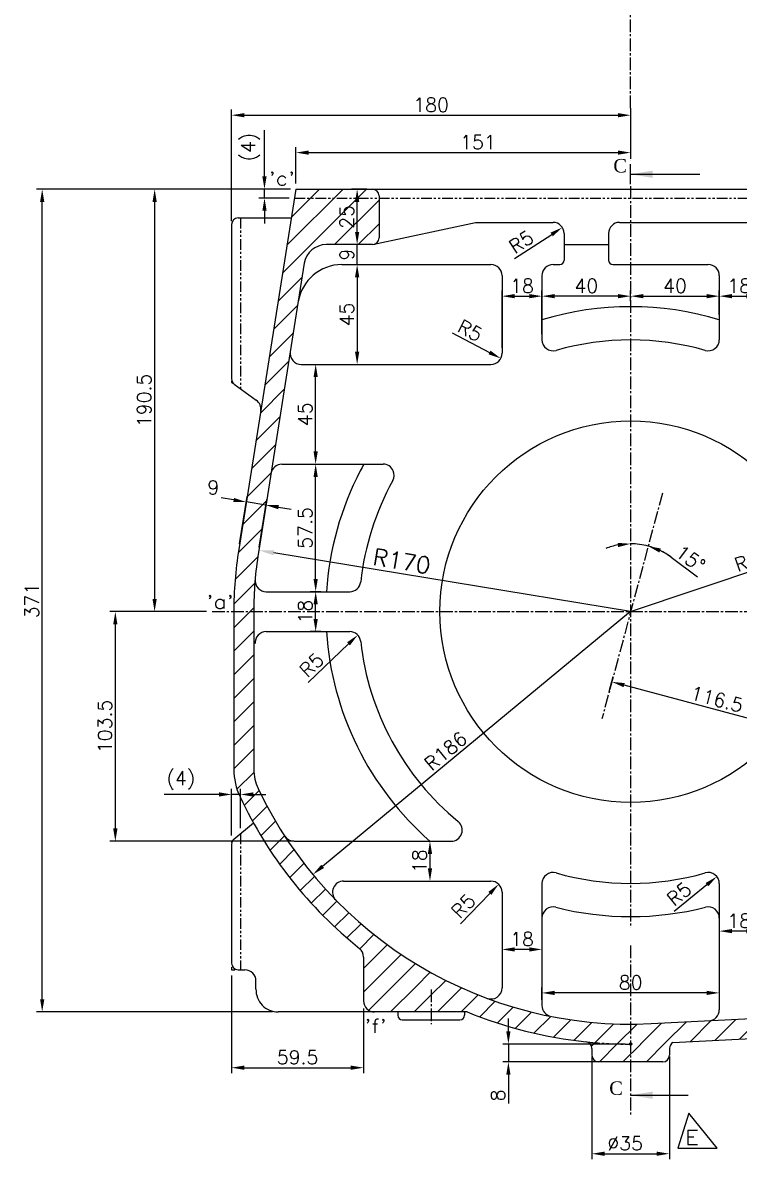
# Model space of a CAD drawing. Header units: millimetres. Extents: x -3508 to 12243, y -3609 to 4092.
# Drawn here: x 7034 to 7358, y -344 to 169 of the extents above; entities that cross this region are included whole.
import ezdxf

# ---------------------------------------------------------------- set-up
doc = ezdxf.new("R2010")
doc.units = ezdxf.units.MM
doc.header["$LTSCALE"] = 0.3
doc.header["$PDSIZE"] = -50
doc.linetypes.add('CENTER2', pattern=[28.575, 19.05, -3.175, 3.175, -3.175])
doc.linetypes.add('PHANTOM2', pattern=[31.75, 15.875, -3.175, 3.175, -3.175, 3.175, -3.175])
doc.layers.add('AM_5', color=3, linetype='Continuous', lineweight=25)
doc.layers.add('AM_8', color=1, linetype='Continuous', lineweight=25)
doc.layers.add('center', color=1, linetype='CENTER2')
doc.layers.add('CHAIN ...', color=8, linetype='PHANTOM2')
doc.styles.add('ROMANTIC', font='romantic.ttf')
doc.styles.add('rs', font='romans.shx')
doc.styles.get("Standard").update_dxf_attribs({"font": 'romans.shx', "width": 1.2})
doc.dimstyles.new('ISO-25', dxfattribs={"dimscale": 2.5, "dimtxt": 2.5, "dimasz": 2.5, "dimexe": 0.7, "dimexo": 0.625, "dimtad": 1, "dimdec": 3, "dimlfac": -1, "dimzin": 9, "dimdsep": 46, "dimtxsty": 'Standard', "dimcen": 2.5, "dimclrd": 1, "dimclre": 1, "dimclrt": 7, "dimazin": 0, "dimtfac": 0.65, "dimtdec": 3, "dimtmove": 0, "dimatfit": 3, "dimfxl": 0, "dimtolj": 1, "dimarcsym": 0})
doc.dimstyles.new('sarab', dxfattribs={"dimscale": 3, "dimtxt": 2.5, "dimasz": 2.3, "dimexe": 1, "dimexo": 1, "dimtad": 1, "dimdec": 3, "dimdsep": 46, "dimtxsty": 'rs', "dimcen": 0, "dimclrd": 1, "dimclre": 1, "dimclrt": 7, "dimadec": 3, "dimazin": 2, "dimtfac": 1, "dimtdec": 3, "dimtmove": 0, "dimatfit": 3, "dimfxl": 0, "dimarcsym": 0})
doc.dimstyles.new('sarab$0', dxfattribs={"dimscale": 3, "dimtxt": 2.5, "dimasz": 2.3, "dimexe": 1, "dimexo": 1, "dimtad": 1, "dimdec": 3, "dimdsep": 46, "dimtxsty": 'rs', "dimcen": 0, "dimclrd": 1, "dimclre": 1, "dimclrt": 7, "dimadec": 3, "dimazin": 2, "dimtfac": 1, "dimtdec": 3, "dimtmove": 0, "dimatfit": 3, "dimfxl": 0, "dimarcsym": 0})
doc.dimstyles.new('sarab$4', dxfattribs={"dimscale": 3, "dimtxt": 2.5, "dimasz": 2.3, "dimexe": 1, "dimexo": 1, "dimtad": 1, "dimdec": 3, "dimdsep": 46, "dimtxsty": 'rs', "dimcen": 0, "dimclrd": 1, "dimclre": 1, "dimclrt": 7, "dimadec": 3, "dimazin": 2, "dimtfac": 1, "dimtdec": 3, "dimtmove": 0, "dimatfit": 2, "dimfxl": 0, "dimarcsym": 0})

# ---------------------------------------------------------------- blocks, each defined once
blk = doc.blocks.new('*D1')
at = {"color": 1, "lineweight": -2, "transparency": 16777216}
for p, q in [((7128.61, -260.82), (7128.61, -304.95)), ((7188.11, -275.82), (7188.11, -304.95)), ((7134.36, -302.45), (7182.36, -302.45))]:
    blk.add_line(p, q, dxfattribs=at)
at = {"color": 1, "transparency": 16777216}
for points in [[(7134.36, -301.49), (7134.36, -303.41), (7128.61, -302.45)], [(7182.36, -301.49), (7182.36, -303.41), (7188.11, -302.45)]]:
    blk.add_solid(points, dxfattribs=at)
at = {"layer": 'Defpoints', "color": 0, "transparency": 16777216}
for p in [(7128.61, -258.32), (7188.11, -273.32), (7188.11, -302.45)]:
    blk.add_point(p, dxfattribs=at)
at = {"color": 7, "transparency": 16777216, "insert": (7158.36, -297.76), "char_height": 6.25, "attachment_point": 5, "style": 'rs'}
blk.add_mtext('59.5', dxfattribs=at)
blk = doc.blocks.new('*D10')
at = {"color": 1, "lineweight": -2, "transparency": 16777216}
blk.add_line((7360.86, -240.87), (7354.36, -240.87), dxfattribs=at)
at = {"color": 1, "transparency": 16777216}
for points in [[(7354.36, -239.91), (7354.36, -241.83), (7348.61, -240.87)], [(7360.86, -239.91), (7360.86, -241.83), (7366.61, -240.87)]]:
    blk.add_solid(points, dxfattribs=at)
at = {"layer": 'Defpoints', "color": 0, "transparency": 16777216}
for p in [(7348.61, -240.87), (7348.61, -240.87), (7366.61, -240.87)]:
    blk.add_point(p, dxfattribs=at)
at = {"color": 7, "transparency": 16777216, "insert": (7357.61, -236.19), "char_height": 6.25, "attachment_point": 5, "style": 'rs'}
blk.add_mtext('18', dxfattribs=at)
blk = doc.blocks.new('*D11')
at = {"color": 1, "lineweight": -2, "transparency": 16777216}
for p, q in [((7268.61, -271.91), (7268.61, -266.23)), ((7342.86, -268.73), (7274.36, -268.73))]:
    blk.add_line(p, q, dxfattribs=at)
at = {"color": 1, "transparency": 16777216}
for points in [[(7274.36, -267.77), (7274.36, -269.69), (7268.61, -268.73)], [(7342.86, -267.77), (7342.86, -269.69), (7348.61, -268.73)]]:
    blk.add_solid(points, dxfattribs=at)
at = {"layer": 'Defpoints', "color": 0, "transparency": 16777216}
for p in [(7268.61, -268.73), (7348.61, -268.73), (7268.61, -274.41)]:
    blk.add_point(p, dxfattribs=at)
at = {"color": 7, "transparency": 16777216, "insert": (7308.61, -264.04), "char_height": 6.25, "attachment_point": 5, "style": 'rs'}
blk.add_mtext('80', dxfattribs=at)
blk = doc.blocks.new('*D12')
at = {"color": 1, "lineweight": -2, "transparency": 16777216}
for p, q in [((7250.61, -246.4), (7250.61, -251.63)), ((7262.86, -249.13), (7256.36, -249.13))]:
    blk.add_line(p, q, dxfattribs=at)
at = {"color": 1, "transparency": 16777216}
for points in [[(7256.36, -248.17), (7256.36, -250.09), (7250.61, -249.13)], [(7262.86, -248.17), (7262.86, -250.09), (7268.61, -249.13)]]:
    blk.add_solid(points, dxfattribs=at)
at = {"layer": 'Defpoints', "color": 0, "transparency": 16777216}
for p in [(7250.61, -243.9), (7250.61, -249.13), (7268.61, -249.13)]:
    blk.add_point(p, dxfattribs=at)
at = {"color": 7, "transparency": 16777216, "insert": (7259.61, -244.44), "char_height": 6.25, "attachment_point": 5, "style": 'rs'}
blk.add_mtext('18', dxfattribs=at)
blk = doc.blocks.new('*D13')
at = {"color": 1, "lineweight": -2, "transparency": 16777216}
blk.add_line((7218.09, -206.07), (7218.09, -212.57), dxfattribs=at)
at = {"color": 1, "transparency": 16777216}
for points in [[(7217.13, -206.07), (7219.05, -206.07), (7218.09, -200.32)], [(7217.13, -212.57), (7219.05, -212.57), (7218.09, -218.32)]]:
    blk.add_solid(points, dxfattribs=at)
at = {"layer": 'Defpoints', "color": 0, "transparency": 16777216}
for p in [(7218.09, -200.32), (7218.09, -218.32), (7218.09, -218.32)]:
    blk.add_point(p, dxfattribs=at)
at = {"color": 7, "transparency": 16777216, "insert": (7213.41, -209.32), "char_height": 6.25, "attachment_point": 5, "rotation": 90, "style": 'rs'}
blk.add_mtext('18', dxfattribs=at)
blk = doc.blocks.new('*D14')
at = {"color": 1, "lineweight": -2, "transparency": 16777216}
for p, q in [((7091.39, -96.82), (7073.67, -96.82)), ((7076.17, -194.57), (7076.17, -102.57)), ((7156.65, -200.32), (7073.67, -200.32))]:
    blk.add_line(p, q, dxfattribs=at)
at = {"color": 1, "transparency": 16777216}
for points in [[(7075.21, -102.57), (7077.13, -102.57), (7076.17, -96.82)], [(7075.21, -194.57), (7077.13, -194.57), (7076.17, -200.32)]]:
    blk.add_solid(points, dxfattribs=at)
at = {"layer": 'Defpoints', "color": 0, "transparency": 16777216}
for p in [(7076.17, -96.82), (7093.89, -96.82), (7159.15, -200.32)]:
    blk.add_point(p, dxfattribs=at)
at = {"color": 7, "transparency": 16777216, "insert": (7071.48, -148.57), "char_height": 6.25, "attachment_point": 5, "rotation": 90, "style": 'rs'}
blk.add_mtext('103.5', dxfattribs=at)
blk = doc.blocks.new('*D15')
at = {"color": 1, "lineweight": -2, "transparency": 16777216}
for p, q in [((7168.91, -87.82), (7164.03, -87.82)), ((7166.53, -100.07), (7166.53, -93.57)), ((7168.91, -105.82), (7164.03, -105.82))]:
    blk.add_line(p, q, dxfattribs=at)
at = {"color": 1, "transparency": 16777216}
for points in [[(7165.57, -93.57), (7167.49, -93.57), (7166.53, -87.82)], [(7165.57, -100.07), (7167.49, -100.07), (7166.53, -105.82)]]:
    blk.add_solid(points, dxfattribs=at)
at = {"layer": 'Defpoints', "color": 0, "transparency": 16777216}
for p in [(7166.53, -87.82), (7171.41, -87.82), (7171.41, -105.82)]:
    blk.add_point(p, dxfattribs=at)
at = {"color": 7, "transparency": 16777216, "insert": (7161.84, -96.82), "char_height": 6.25, "attachment_point": 5, "rotation": 90, "style": 'rs'}
blk.add_mtext('18', dxfattribs=at)
blk = doc.blocks.new('*D16')
at = {"color": 1, "lineweight": -2, "transparency": 16777216}
blk.add_line((7166.53, -82.07), (7166.53, -36.07), dxfattribs=at)
at = {"color": 1, "transparency": 16777216}
for points in [[(7165.57, -36.07), (7167.49, -36.07), (7166.53, -30.32)], [(7165.57, -82.07), (7167.49, -82.07), (7166.53, -87.82)]]:
    blk.add_solid(points, dxfattribs=at)
at = {"layer": 'Defpoints', "color": 0, "transparency": 16777216}
for p in [(7166.53, -30.32), (7166.53, -30.32), (7166.53, -87.82)]:
    blk.add_point(p, dxfattribs=at)
at = {"color": 7, "transparency": 16777216, "insert": (7161.84, -59.07), "char_height": 6.25, "attachment_point": 5, "rotation": 90, "style": 'rs'}
blk.add_mtext('57.5', dxfattribs=at)
blk = doc.blocks.new('*D17')
at = {"color": 1, "lineweight": -2, "transparency": 16777216}
blk.add_line((7166.53, -24.57), (7166.53, 8.93), dxfattribs=at)
at = {"color": 1, "transparency": 16777216}
for points in [[(7165.57, 8.93), (7167.49, 8.93), (7166.53, 14.68)], [(7165.57, -24.57), (7167.49, -24.57), (7166.53, -30.32)]]:
    blk.add_solid(points, dxfattribs=at)
at = {"layer": 'Defpoints', "color": 0, "transparency": 16777216}
for p in [(7166.53, 14.68), (7166.53, 14.68), (7166.53, -30.32)]:
    blk.add_point(p, dxfattribs=at)
at = {"color": 7, "transparency": 16777216, "insert": (7161.84, -7.82), "char_height": 6.25, "attachment_point": 5, "rotation": 90, "style": 'rs'}
blk.add_mtext('45', dxfattribs=at)
blk = doc.blocks.new('*D18')
at = {"color": 1, "lineweight": -2, "transparency": 16777216}
for p, q in [((7182.8, 59.68), (7187.74, 59.68)), ((7185.24, 53.93), (7185.24, 20.43))]:
    blk.add_line(p, q, dxfattribs=at)
at = {"color": 1, "transparency": 16777216}
for points in [[(7184.28, 53.93), (7186.2, 53.93), (7185.24, 59.68)], [(7184.28, 20.43), (7186.2, 20.43), (7185.24, 14.68)]]:
    blk.add_solid(points, dxfattribs=at)
at = {"layer": 'Defpoints', "color": 0, "transparency": 16777216}
for p in [(7180.3, 59.68), (7185.24, 14.68), (7185.24, 14.68)]:
    blk.add_point(p, dxfattribs=at)
at = {"color": 7, "transparency": 16777216, "insert": (7180.55, 37.18), "char_height": 6.25, "attachment_point": 5, "rotation": 90, "style": 'rs'}
blk.add_mtext('45', dxfattribs=at)
blk = doc.blocks.new('*D19')
at = {"color": 1, "lineweight": -2, "transparency": 16777216}
for p, q in [((7185.24, 74.43), (7185.24, 80.18)), ((7189.61, 68.68), (7182.74, 68.68)), ((7185.24, 59.68), (7185.24, 68.68)), ((7185.24, 53.93), (7185.24, 48.18))]:
    blk.add_line(p, q, dxfattribs=at)
at = {"color": 1, "transparency": 16777216}
for points in [[(7184.28, 74.43), (7186.2, 74.43), (7185.24, 68.68)], [(7184.28, 53.93), (7186.2, 53.93), (7185.24, 59.68)]]:
    blk.add_solid(points, dxfattribs=at)
at = {"layer": 'Defpoints', "color": 0, "transparency": 16777216}
for p in [(7185.24, 68.68), (7192.11, 68.68), (7185.24, 59.68)]:
    blk.add_point(p, dxfattribs=at)
at = {"color": 7, "transparency": 16777216, "insert": (7180.55, 64.18), "char_height": 6.25, "attachment_point": 5, "rotation": 90, "style": 'rs'}
blk.add_mtext('9', dxfattribs=at)
blk = doc.blocks.new('*D20')
at = {"color": 1, "lineweight": -2, "transparency": 16777216}
for p, q in [((7189.61, 93.68), (7182.74, 93.68)), ((7185.24, 74.43), (7185.24, 87.93)), ((7188.05, 68.68), (7182.74, 68.68))]:
    blk.add_line(p, q, dxfattribs=at)
at = {"color": 1, "transparency": 16777216}
for points in [[(7184.28, 87.93), (7186.2, 87.93), (7185.24, 93.68)], [(7184.28, 74.43), (7186.2, 74.43), (7185.24, 68.68)]]:
    blk.add_solid(points, dxfattribs=at)
at = {"layer": 'Defpoints', "color": 0, "transparency": 16777216}
for p in [(7185.24, 93.68), (7192.11, 93.68), (7190.55, 68.68)]:
    blk.add_point(p, dxfattribs=at)
at = {"color": 7, "transparency": 16777216, "insert": (7180.55, 81.18), "char_height": 6.25, "attachment_point": 5, "rotation": 90, "style": 'rs'}
blk.add_mtext('25', dxfattribs=at)
blk = doc.blocks.new('*D21')
at = {"color": 1, "lineweight": -2, "transparency": 16777216}
for p, q in [((7143.45, 99.43), (7143.45, 120.21)), ((7155.11, 93.68), (7140.95, 93.68)), ((7143.45, 89.68), (7143.45, 93.68)), ((7154.6, 89.68), (7140.95, 89.68)), ((7143.45, 83.93), (7143.45, 78.18))]:
    blk.add_line(p, q, dxfattribs=at)
at = {"color": 1, "transparency": 16777216}
for points in [[(7142.49, 99.43), (7144.41, 99.43), (7143.45, 93.68)], [(7142.49, 83.93), (7144.41, 83.93), (7143.45, 89.68)]]:
    blk.add_solid(points, dxfattribs=at)
at = {"layer": 'Defpoints', "color": 0, "transparency": 16777216}
for p in [(7157.61, 93.68), (7143.45, 89.68), (7157.1, 89.68)]:
    blk.add_point(p, dxfattribs=at)
at = {"color": 7, "transparency": 16777216, "insert": (7137.13, 112.69), "char_height": 6.25, "attachment_point": 5, "rotation": 90, "style": 'rs'}
blk.add_mtext('(4)', dxfattribs=at)
blk = doc.blocks.new('*D22')
at = {"color": 1, "lineweight": -2, "transparency": 16777216}
for p, q in [((7250.61, 22.18), (7250.61, 47.92)), ((7268.61, 28.28), (7268.61, 47.92)), ((7256.36, 45.42), (7262.86, 45.42))]:
    blk.add_line(p, q, dxfattribs=at)
at = {"color": 1, "transparency": 16777216}
for points in [[(7256.36, 46.38), (7256.36, 44.46), (7250.61, 45.42)], [(7262.86, 46.38), (7262.86, 44.46), (7268.61, 45.42)]]:
    blk.add_solid(points, dxfattribs=at)
at = {"layer": 'Defpoints', "color": 0, "transparency": 16777216}
for p in [(7268.61, 45.42), (7268.61, 25.78), (7250.61, 19.68)]:
    blk.add_point(p, dxfattribs=at)
at = {"color": 7, "transparency": 16777216, "insert": (7259.61, 50.11), "char_height": 6.25, "attachment_point": 5, "style": 'rs'}
blk.add_mtext('18', dxfattribs=at)
blk = doc.blocks.new('*D23')
at = {"color": 1, "lineweight": -2, "transparency": 16777216}
for p, q in [((7348.61, 38.79), (7348.61, 47.92)), ((7366.61, 37.18), (7366.61, 47.92)), ((7354.36, 45.42), (7360.86, 45.42))]:
    blk.add_line(p, q, dxfattribs=at)
at = {"color": 1, "transparency": 16777216}
for points in [[(7354.36, 46.38), (7354.36, 44.46), (7348.61, 45.42)], [(7360.86, 46.38), (7360.86, 44.46), (7366.61, 45.42)]]:
    blk.add_solid(points, dxfattribs=at)
at = {"layer": 'Defpoints', "color": 0, "transparency": 16777216}
for p in [(7366.61, 45.42), (7348.61, 36.29), (7366.61, 34.68)]:
    blk.add_point(p, dxfattribs=at)
at = {"color": 7, "transparency": 16777216, "insert": (7357.61, 50.11), "char_height": 6.25, "attachment_point": 5, "style": 'rs'}
blk.add_mtext('18', dxfattribs=at)
blk = doc.blocks.new('*D24')
at = {"color": 1, "lineweight": -2, "transparency": 16777216}
for p, q in [((7268.61, 37.23), (7268.61, 47.92)), ((7308.61, 43.18), (7308.61, 47.92)), ((7302.86, 45.42), (7274.36, 45.42))]:
    blk.add_line(p, q, dxfattribs=at)
at = {"color": 1, "transparency": 16777216}
for points in [[(7274.36, 46.38), (7274.36, 44.46), (7268.61, 45.42)], [(7302.86, 46.38), (7302.86, 44.46), (7308.61, 45.42)]]:
    blk.add_solid(points, dxfattribs=at)
at = {"layer": 'Defpoints', "color": 0, "transparency": 16777216}
for p in [(7268.61, 45.42), (7308.61, 40.68), (7268.61, 34.73)]:
    blk.add_point(p, dxfattribs=at)
at = {"color": 7, "transparency": 16777216, "insert": (7288.61, 50.11), "char_height": 6.25, "attachment_point": 5, "style": 'rs'}
blk.add_mtext('40', dxfattribs=at)
blk = doc.blocks.new('*D25')
at = {"color": 1, "lineweight": -2, "transparency": 16777216}
for p, q in [((7308.61, 43.18), (7308.61, 47.92)), ((7348.61, 37.23), (7348.61, 47.92)), ((7314.36, 45.42), (7342.86, 45.42))]:
    blk.add_line(p, q, dxfattribs=at)
at = {"color": 1, "transparency": 16777216}
for points in [[(7314.36, 46.38), (7314.36, 44.46), (7308.61, 45.42)], [(7342.86, 46.38), (7342.86, 44.46), (7348.61, 45.42)]]:
    blk.add_solid(points, dxfattribs=at)
at = {"layer": 'Defpoints', "color": 0, "transparency": 16777216}
for p in [(7348.61, 45.42), (7308.61, 40.68), (7348.61, 34.73)]:
    blk.add_point(p, dxfattribs=at)
at = {"color": 7, "transparency": 16777216, "insert": (7328.61, 50.11), "char_height": 6.25, "attachment_point": 5, "style": 'rs'}
blk.add_mtext('40', dxfattribs=at)
blk = doc.blocks.new('*D32')
at = {"color": 1, "lineweight": -2, "transparency": 16777216}
for p, q in [((7308.61, 125.13), (7308.61, 107.65)), ((7157.61, 96.18), (7157.61, 112.65)), ((7163.36, 110.15), (7302.86, 110.15))]:
    blk.add_line(p, q, dxfattribs=at)
at = {"color": 1, "transparency": 16777216}
for points in [[(7163.36, 111.11), (7163.36, 109.19), (7157.61, 110.15)], [(7302.86, 111.11), (7302.86, 109.19), (7308.61, 110.15)]]:
    blk.add_solid(points, dxfattribs=at)
at = {"layer": 'Defpoints', "color": 0, "transparency": 16777216}
for p in [(7308.61, 127.63), (7308.61, 110.15), (7157.61, 93.68)]:
    blk.add_point(p, dxfattribs=at)
at = {"color": 7, "transparency": 16777216, "insert": (7239.73, 114.84), "char_height": 6.25, "attachment_point": 5, "style": 'rs'}
blk.add_mtext('151', dxfattribs=at)
blk = doc.blocks.new('*D33')
at = {"color": 1, "lineweight": -2, "transparency": 16777216}
for p, q in [((7128.61, 79.18), (7128.61, 129.52)), ((7134.36, 127.02), (7302.86, 127.02)), ((7308.61, 125.13), (7308.61, 124.52))]:
    blk.add_line(p, q, dxfattribs=at)
at = {"color": 1, "transparency": 16777216}
for points in [[(7134.36, 127.97), (7134.36, 126.06), (7128.61, 127.02)], [(7302.86, 127.97), (7302.86, 126.06), (7308.61, 127.02)]]:
    blk.add_solid(points, dxfattribs=at)
at = {"layer": 'Defpoints', "color": 0, "transparency": 16777216}
for p in [(7308.61, 127.63), (7308.61, 127.02), (7128.61, 76.68)]:
    blk.add_point(p, dxfattribs=at)
at = {"color": 7, "transparency": 16777216, "insert": (7218.61, 131.7), "char_height": 6.25, "attachment_point": 5, "style": 'rs'}
blk.add_mtext('180', dxfattribs=at)
blk = doc.blocks.new('*D37')
at = {"color": 1, "lineweight": -2, "transparency": 16777216}
for p, q in [((7298.95, -132.89), (7300.78, -126.07)), ((7407.26, -157.19), (7305.69, -129.97)), ((7411.64, -163.08), (7413.46, -156.26))]:
    blk.add_line(p, q, dxfattribs=at)
at = {"color": 1, "transparency": 16777216}
for points in [[(7305.93, -129.04), (7305.44, -130.89), (7300.13, -128.48)], [(7407.51, -156.26), (7407.02, -158.11), (7412.82, -158.67)]]:
    blk.add_solid(points, dxfattribs=at)
at = {"layer": 'Defpoints', "color": 0, "transparency": 16777216}
for p in [(7300.13, -128.48), (7298.3, -135.3), (7410.99, -165.5)]:
    blk.add_point(p, dxfattribs=at)
at = {"color": 7, "transparency": 16777216, "insert": (7347.51, -136.32), "char_height": 6.25, "attachment_point": 5, "rotation": 345, "style": 'rs'}
blk.add_mtext('116.5', dxfattribs=at)
blk = doc.blocks.new('*D38')
at = {"color": 1, "lineweight": -2, "transparency": 16777216}
blk.add_line((7326.88, -72.28), (7338.7, -81.07), dxfattribs=at)
for start, end in [(75, 90), (100.7822, 111.5644), (53.3387, 75), (53.4356, 64.2178)]:
    blk.add_arc((7308.61, -96.82), 30.6, start, end, dxfattribs=at)
at = {"color": 1, "transparency": 16777216}
for points in [[(7302.8, -65.81), (7302.98, -67.72), (7308.61, -66.22)], [(7321.59, -70.17), (7322.26, -68.37), (7316.53, -67.27)]]:
    blk.add_solid(points, dxfattribs=at)
at = {"layer": 'Defpoints', "color": 0, "transparency": 16777216}
for p in [(7308.61, 113.66), (7322.93, -43.4), (7308.61, -66.34), (7311.28, -66.34), (7295.66, -145.17)]:
    blk.add_point(p, dxfattribs=at)
at = {"color": 7, "transparency": 16777216, "insert": (7335.59, -72.91), "char_height": 6.25, "attachment_point": 5, "rotation": 323.3387, "style": 'rs'}
blk.add_mtext('15°', dxfattribs=at)
blk = doc.blocks.new('*D39')
at = {"color": 1, "lineweight": -2, "transparency": 16777216}
blk.add_line((7308.61, -96.82), (7419.26, -59.57), dxfattribs=at)
at = {"color": 1, "transparency": 16777216}
blk.add_solid([(7418.95, -58.66), (7419.57, -60.48), (7424.71, -57.73)], dxfattribs=at)
at = {"layer": 'Defpoints', "color": 0, "transparency": 16777216}
for p in [(7424.71, -57.73), (7308.61, -96.82)]:
    blk.add_point(p, dxfattribs=at)
at = {"color": 7, "transparency": 16777216, "insert": (7369.88, -71.25), "char_height": 6.25, "attachment_point": 5, "rotation": 18.6092, "style": 'rs'}
blk.add_mtext('R122.5', dxfattribs=at)
blk = doc.blocks.new('*D43')
at = {"color": 1, "lineweight": -2, "transparency": 16777216}
for p, q in [((7155.11, 93.68), (7091.39, 93.68)), ((7093.89, 87.93), (7093.89, -91.07)), ((7117.3, -96.82), (7091.39, -96.82))]:
    blk.add_line(p, q, dxfattribs=at)
at = {"color": 1, "transparency": 16777216}
for points in [[(7092.93, 87.93), (7094.85, 87.93), (7093.89, 93.68)], [(7092.93, -91.07), (7094.85, -91.07), (7093.89, -96.82)]]:
    blk.add_solid(points, dxfattribs=at)
at = {"layer": 'Defpoints', "color": 0, "transparency": 16777216}
for p in [(7157.61, 93.68), (7093.89, -96.82), (7119.8, -96.82)]:
    blk.add_point(p, dxfattribs=at)
at = {"color": 7, "transparency": 16777216, "insert": (7089.2, -1.57), "char_height": 6.25, "attachment_point": 5, "rotation": 90, "style": 'rs'}
blk.add_mtext('190.5', dxfattribs=at)
blk = doc.blocks.new('*D221')
at = {"color": 1, "lineweight": -2, "transparency": 16777216}
for p, q in [((7122.86, -179.25), (7098.19, -179.25)), ((7128.61, -197.82), (7128.61, -176.75)), ((7132.61, -179.25), (7128.61, -179.25)), ((7132.61, -194.45), (7132.61, -176.75)), ((7138.36, -179.25), (7144.11, -179.25))]:
    blk.add_line(p, q, dxfattribs=at)
at = {"color": 1, "transparency": 16777216}
for points in [[(7122.86, -178.29), (7122.86, -180.21), (7128.61, -179.25)], [(7138.36, -178.29), (7138.36, -180.21), (7132.61, -179.25)]]:
    blk.add_solid(points, dxfattribs=at)
at = {"layer": 'Defpoints', "color": 0, "transparency": 16777216}
for p in [(7132.61, -179.25), (7132.61, -196.95), (7128.61, -200.32)]:
    blk.add_point(p, dxfattribs=at)
at = {"color": 7, "transparency": 16777216, "insert": (7105.71, -172.92), "char_height": 6.25, "attachment_point": 5, "style": 'rs'}
blk.add_mtext('(4)', dxfattribs=at)
blk = doc.blocks.new('*D229')
at = {"color": 1, "lineweight": -2, "transparency": 16777216}
blk.add_line((7256.25, 62.37), (7272.99, 73.27), dxfattribs=at)
at = {"color": 1, "transparency": 16777216}
blk.add_solid([(7272.46, 74.07), (7273.51, 72.46), (7277.8, 76.41)], dxfattribs=at)
at = {"layer": 'Defpoints', "color": 0, "transparency": 16777216}
for p in [(7273.61, 73.68), (7277.8, 76.41)]:
    blk.add_point(p, dxfattribs=at)
at = {"color": 7, "transparency": 16777216, "insert": (7259.24, 69.91), "char_height": 6.25, "attachment_point": 5, "rotation": 33.0833, "style": 'rs'}
blk.add_mtext('R5', dxfattribs=at)
blk = doc.blocks.new('*D230')
at = {"color": 1, "lineweight": -2, "transparency": 16777216}
blk.add_line((7228.12, 28.83), (7244.95, 20.02), dxfattribs=at)
at = {"color": 1, "transparency": 16777216}
blk.add_solid([(7245.39, 20.87), (7244.5, 19.18), (7250.04, 17.36)], dxfattribs=at)
at = {"layer": 'Defpoints', "color": 0, "transparency": 16777216}
for p in [(7245.61, 19.68), (7250.04, 17.36)]:
    blk.add_point(p, dxfattribs=at)
at = {"color": 7, "transparency": 16777216, "insert": (7236.16, 29.92), "char_height": 6.25, "attachment_point": 5, "rotation": 332.3689, "style": 'rs'}
blk.add_mtext('R5', dxfattribs=at)
blk = doc.blocks.new('*D231')
at = {"color": 1, "lineweight": -2, "transparency": 16777216}
blk.add_line((7163.14, -128.81), (7181.34, -111.34), dxfattribs=at)
at = {"color": 1, "transparency": 16777216}
blk.add_solid([(7180.68, -110.65), (7182.01, -112.03), (7185.49, -107.36)], dxfattribs=at)
at = {"layer": 'Defpoints', "color": 0, "transparency": 16777216}
for p in [(7185.49, -107.36), (7181.88, -110.82)]:
    blk.add_point(p, dxfattribs=at)
at = {"color": 7, "transparency": 16777216, "insert": (7164.67, -120.84), "char_height": 6.25, "attachment_point": 5, "rotation": 43.8088, "style": 'rs'}
blk.add_mtext('R5', dxfattribs=at)
blk = doc.blocks.new('*D232')
at = {"color": 1, "lineweight": -2, "transparency": 16777216}
blk.add_line((7231.93, -237.56), (7245.09, -223.86), dxfattribs=at)
at = {"color": 1, "transparency": 16777216}
blk.add_solid([(7244.4, -223.2), (7245.78, -224.53), (7249.08, -219.72)], dxfattribs=at)
at = {"layer": 'Defpoints', "color": 0, "transparency": 16777216}
for p in [(7249.08, -219.72), (7245.61, -223.32)]:
    blk.add_point(p, dxfattribs=at)
at = {"color": 7, "transparency": 16777216, "insert": (7233.14, -229.53), "char_height": 6.25, "attachment_point": 5, "rotation": 46.1245, "style": 'rs'}
blk.add_mtext('R5', dxfattribs=at)
blk = doc.blocks.new('*D233')
at = {"color": 1, "lineweight": -2, "transparency": 16777216}
blk.add_line((7328.29, -231.88), (7343.03, -219.9), dxfattribs=at)
at = {"color": 1, "transparency": 16777216}
blk.add_solid([(7342.43, -219.16), (7343.64, -220.64), (7347.49, -216.27)], dxfattribs=at)
at = {"layer": 'Defpoints', "color": 0, "transparency": 16777216}
for p in [(7343.61, -219.43), (7347.49, -216.27)]:
    blk.add_point(p, dxfattribs=at)
at = {"color": 7, "transparency": 16777216, "insert": (7330.48, -224.07), "char_height": 6.25, "attachment_point": 5, "rotation": 39.1167, "style": 'rs'}
blk.add_mtext('R5', dxfattribs=at)
blk = doc.blocks.new('*D347')
at = {"color": 1, "lineweight": -2, "transparency": 16777216}
for p, q in [((7155.11, 93.68), (7040.68, 93.68)), ((7043.18, -271.57), (7043.18, 87.93)), ((7147.11, -277.32), (7040.68, -277.32))]:
    blk.add_line(p, q, dxfattribs=at)
at = {"color": 1, "transparency": 16777216}
for points in [[(7042.22, 87.93), (7044.14, 87.93), (7043.18, 93.68)], [(7042.22, -271.57), (7044.14, -271.57), (7043.18, -277.32)]]:
    blk.add_solid(points, dxfattribs=at)
at = {"layer": 'Defpoints', "color": 0, "transparency": 16777216}
for p in [(7043.18, 93.68), (7157.61, 93.68), (7149.61, -277.32)]:
    blk.add_point(p, dxfattribs=at)
at = {"color": 7, "transparency": 16777216, "insert": (7038.5, -91.82), "char_height": 6.25, "attachment_point": 5, "rotation": 90, "style": 'rs'}
blk.add_mtext('371', dxfattribs=at)
blk = doc.blocks.new('_DatumFilled')
at = {"color": 0, "linetype": 'ByBlock'}
blk.add_solid([(0, 0.577), (-1, 0), (0, -0.577)], dxfattribs=at)
blk = doc.blocks.new('*D363')
at = {"color": 1, "lineweight": -2, "transparency": 16777216}
for p, q in [((7129.54, -46.47), (7123.86, -45.57)), ((7132.22, -66.29), (7135.61, -44.91)), ((7144.11, -48.79), (7135.22, -47.38)), ((7141.11, -67.7), (7144.5, -46.32)), ((7149.79, -49.69), (7155.47, -50.59))]:
    blk.add_line(p, q, dxfattribs=at)
at = {"color": 1, "transparency": 16777216}
for points in [[(7129.69, -45.53), (7129.39, -47.42), (7135.22, -47.38)], [(7149.94, -48.74), (7149.64, -50.63), (7144.11, -48.79)]]:
    blk.add_solid(points, dxfattribs=at)
at = {"layer": 'Defpoints', "color": 0, "transparency": 16777216}
for p in [(7144.11, -48.79), (7131.83, -68.76), (7140.72, -70.17)]:
    blk.add_point(p, dxfattribs=at)
at = {"color": 7, "transparency": 16777216, "insert": (7120.37, -40.88), "char_height": 6.25, "attachment_point": 5, "style": 'rs'}
blk.add_mtext('9', dxfattribs=at)
blk = doc.blocks.new('*D845')
at = {"layer": 'AM_5', "color": 1, "lineweight": -2, "transparency": 16777216}
blk.add_line((7308.61, -96.82), (7147.69, -70.25), dxfattribs=at)
blk.add_arc((7308.61, -96.82), 170, 169.613, 170.9797, dxfattribs=at)
at = {"layer": 'AM_5', "color": 1, "transparency": 16777216}
blk.add_solid([(7147.88, -69.12), (7147.51, -71.39), (7140.88, -69.13)], dxfattribs=at)
at = {"layer": 'Defpoints', "color": 0, "transparency": 16777216}
for p in [(7140.88, -69.13), (7308.61, -96.82)]:
    blk.add_point(p, dxfattribs=at)
at = {"layer": 'AM_5', "color": 7, "transparency": 16777216, "insert": (7205.4, -74.08), "char_height": 7.5, "attachment_point": 5, "rotation": 350.6241, "style": 'rs'}
blk.add_mtext('R170', dxfattribs=at)
blk = doc.blocks.new('*D848')
at = {"color": 1, "lineweight": -2, "transparency": 16777216}
for p, q in [((7291.11, -297.34), (7291.11, -343.74)), ((7326.11, -297.34), (7326.11, -343.74)), ((7296.86, -341.24), (7320.36, -341.24))]:
    blk.add_line(p, q, dxfattribs=at)
at = {"color": 1, "transparency": 16777216}
for points in [[(7296.86, -340.28), (7296.86, -342.2), (7291.11, -341.24)], [(7320.36, -340.28), (7320.36, -342.2), (7326.11, -341.24)]]:
    blk.add_solid(points, dxfattribs=at)
at = {"layer": 'Defpoints', "color": 0, "transparency": 16777216}
for p in [(7291.11, -294.84), (7326.11, -294.84), (7326.11, -341.24)]:
    blk.add_point(p, dxfattribs=at)
at = {"color": 7, "transparency": 16777216, "insert": (7306.13, -336.55), "char_height": 6.25, "attachment_point": 5, "style": 'rs'}
blk.add_mtext('%%C35', dxfattribs=at)
blk = doc.blocks.new('*D849')
at = {"color": 1, "lineweight": -2, "transparency": 16777216}
for p, q in [((7253.47, -286.07), (7253.47, -280.32)), ((7306.11, -291.82), (7250.97, -291.82)), ((7253.47, -291.82), (7253.47, -299.82)), ((7320.61, -299.82), (7250.97, -299.82)), ((7253.47, -305.57), (7253.47, -318.62))]:
    blk.add_line(p, q, dxfattribs=at)
at = {"color": 1, "transparency": 16777216}
for points in [[(7252.51, -286.07), (7254.42, -286.07), (7253.47, -291.82)], [(7252.51, -305.57), (7254.42, -305.57), (7253.47, -299.82)]]:
    blk.add_solid(points, dxfattribs=at)
at = {"layer": 'Defpoints', "color": 0, "transparency": 16777216}
for p in [(7308.61, -291.82), (7253.47, -299.82), (7323.11, -299.82)]:
    blk.add_point(p, dxfattribs=at)
at = {"color": 7, "transparency": 16777216, "insert": (7248.78, -314.97), "char_height": 6.25, "attachment_point": 5, "rotation": 90, "style": 'rs'}
blk.add_mtext('8', dxfattribs=at)
blk = doc.blocks.new('*D1087')
at = {"color": 1, "lineweight": -2, "transparency": 16777216}
blk.add_line((7308.61, -96.82), (7169.69, -211.68), dxfattribs=at)
at = {"color": 1, "transparency": 16777216}
blk.add_solid([(7169.08, -210.94), (7170.31, -212.42), (7165.26, -215.34)], dxfattribs=at)
at = {"layer": 'Defpoints', "color": 0, "transparency": 16777216}
for p in [(7308.61, -96.82), (7165.26, -215.34)]:
    blk.add_point(p, dxfattribs=at)
at = {"color": 7, "transparency": 16777216, "insert": (7225.21, -159.7), "char_height": 6.25, "attachment_point": 5, "rotation": 39.5832, "style": 'rs'}
blk.add_mtext('R186', dxfattribs=at)

msp = doc.modelspace()

# ---------------------------------------------------------------- hatches: boundary and pattern name
at = {"layer": 'AM_8'}
h = msp.add_hatch(dxfattribs=at)
h.set_pattern_fill('_U', color=256, scale=7.5, angle=45, style=0, pattern_type=0)
h.set_pattern_definition([(45, (0, 0), (-5.303301, 5.303301), [])])
h.paths.add_polyline_path([(7186.2827, -248.6793, -0.22474598), (7188.1135, -252.5466), (7188.1135, -272.3235, 0.41421356), (7193.1135, -277.3235), (7218.6135, -277.3235), (7218.6135, -269.812, -0.04964092)], flags=17)
h.paths.add_polyline_path([(7218.6135, -269.812), (7218.6135, -277.3235), (7234.8249, -277.3235, -0.02291862)], flags=17)
h.paths.add_polyline_path([(7308.6135, -291.8235, -0.02572973), (7288.5841, -290.7922, -0.36879275), (7291.1135, -293.755), (7291.1135, -296.8235, 0.41421356), (7294.1135, -299.8235), (7308.6135, -299.8235)])
h.paths.add_polyline_path([(7326.1135, -293.7485, -0.27450317), (7327.6774, -291.1146), (7318.3377, -291.5809, -0.01247274), (7308.6135, -291.8235), (7308.6135, -299.8235), (7323.1135, -299.8235, 0.41421356), (7326.1135, -296.8235)])
h.paths.add_polyline_path([(7192.1135, 93.6765), (7157.6135, 93.6765), (7156.9785, 89.6765), (7195.1135, 89.6765), (7195.1135, 90.6765, 0.41421356)])
h.paths.add_polyline_path([(7140.5412, -176.496, -0.11111958), (7138.6135, -167.9291), (7138.6135, -96.8235), (7129.6135, -96.8235), (7129.6135, -167.9291, 0.11111959), (7132.4087, -180.3512, 0.28975725), (7308.6135, -291.8235), (7308.6135, -282.8235, -0.28975726)])
h.paths.add_polyline_path([(7140.7159, -70.1702), (7161.4189, 60.2443, -0.36881883), (7171.2952, 68.6765), (7192.1135, 68.6765), (7193.3468, 68.9417, 0.29491517), (7195.1135, 71.6765), (7195.1135, 89.6765), (7156.9785, 89.6765), (7131.8272, -68.7591, 0.03937884), (7129.6135, -96.8235), (7138.6135, -96.8235, -0.03937884)])
h.paths.add_polyline_path([(7722.6135, 93.6765), (7690.6135, 93.6765, 0.41421356), (7687.6135, 90.6765), (7687.6135, 89.6765), (7722.8609, 89.6765)])
h.paths.add_polyline_path([(7737.6135, -162.3798), (7737.6135, -152.5735, 0.01544673), (7737.3807, -145.0409), (7737.29, -143.5735), (7728.6135, -143.5735), (7728.6135, -201.1722, 0.08215488)])
h.paths.add_polyline_path([(7734.398, -96.8235), (7725.3808, -96.8235), (7727.0504, -123.8143, -0.01979954), (7728.6135, -141.876), (7728.6135, -143.5735), (7737.29, -143.5735)])
h.paths.add_polyline_path([(7722.8609, 89.6765), (7687.6135, 89.6765), (7687.6135, 71.6765, 0.41421356), (7690.6135, 68.6765), (7710.4426, 68.6765, -0.39623164), (7715.433, 63.9852), (7725.3808, -96.8235), (7734.398, -96.8235)])
h.paths.add_polyline_path([(7615.8635, -267.7143), (7491.8635, -273.9056), (7491.8635, -282.9168), (7615.8635, -276.7255)])
h.paths.add_polyline_path([(7667.4305, -265.1396), (7615.8635, -267.7143), (7615.8635, -276.7255), (7621.9474, -276.4218, 0.09692988)])
h.paths.add_polyline_path([(7713.8602, -271.8326, 0.39967594), (7737.6135, -246.8637), (7737.6135, -162.3798, -0.08215488), (7728.6135, -201.1722), (7728.6135, -246.8637, -0.39967594), (7713.4114, -262.8438), (7667.4305, -265.1396, -0.09692988), (7621.9474, -276.4218)])
edge = h.paths.add_edge_path()
edge.add_line((7491.8635, -282.9168), (7318.3377, -291.5809))
edge.add_arc((7308.6135, -96.8235), 195, 270.000001, 272.858395, ccw=False)
edge.add_line((7308.6135, -291.8235), (7308.6135, -282.8235))
edge.add_arc((7308.6135, -96.8235), 186, 270.000001, 272.858395)
edge.add_line((7317.8889, -282.5921), (7491.8635, -273.9056))
edge.add_line((7491.8635, -273.9056), (7491.8635, -282.9168))
h.paths.add_polyline_path([(7185.238, 74.5544), (7185.238, 87.7985), (7175.863, 87.7985), (7175.863, 74.5544)], flags=24)

# ---------------------------------------------------------------- linework, layer by layer
at = {"color": 60}
msp.add_line((7308.6135, 95.8808), (7308.6135, 104.8976), dxfattribs=at)
for p, q in [((7157.6135, 93.6765), (7131.8272, -68.7591)), ((7157.6135, 93.6765), (7722.6135, 93.6765)), ((7195.1135, 90.6765), (7195.1135, 71.6765)), ((7128.6135, 77.6765), (7128.6135, 8.1948)), ((7131.6135, 80.6765), (7155.5498, 80.6765)), ((7192.1135, 68.6765), (7238.6135, 78.6765)), ((7238.6135, 78.6765), (7273.6135, 78.6765)), ((7303.6135, 78.6765), (7373.6135, 78.6765)), ((7278.6135, 73.6765), (7278.6135, 61.6765)), ((7298.6135, 73.6765), (7298.6135, 61.6765)), ((7192.1135, 68.6765), (7171.2952, 68.6765)), ((7278.6135, 68.6765), (7298.6135, 68.6765)), ((7161.4189, 60.2443), (7140.7159, -70.1702)), ((7178.4043, 59.6765), (7245.6135, 59.6765)), ((7273.6135, 59.6765), (7276.6135, 59.6765)), ((7300.6135, 59.6765), (7343.6135, 59.6765)), ((7250.6135, 54.6765), (7250.6135, 19.6765)), ((7268.6135, 54.6765), (7268.6135, 25.7785)), ((7348.6135, 54.6765), (7348.6135, 25.7785)), ((7160.0415, 14.6765), (7213.5122, 14.6765)), ((7213.5122, 14.6765), (7245.6135, 14.6765)), ((7128.6135, 7.257), (7128.6135, 6.6765)), ((7128.6135, 6.6765), (7129.1885, 6.2539)), ((7129.837, 5.7773), (7139.7606, -1.515)), ((7151.3104, -30.3235), (7196.9264, -30.3235)), ((7144.2085, -87.8235), (7181.8845, -87.8235)), ((7129.6135, -96.7946), (7129.6135, -167.9291)), ((7138.6135, -96.8235), (7138.6135, -167.9291)), ((7144.2085, -105.8235), (7181.8845, -105.8235)), ((7129.6799, -199.4246), (7138.4402, -192.0394)), ((7128.6135, -200.3235), (7129.0106, -199.9888)), ((7128.6135, -200.3235), (7128.6135, -200.9235)), ((7128.6135, -201.7183), (7128.6135, -255.3235)), ((7128.6135, -201.7183), (7128.6135, -255.3235)), ((7156.7624, -200.3235), (7227.6567, -200.3235)), ((7179.1579, -218.3235), (7245.6135, -218.3235)), ((7268.6135, -219.4255), (7268.6135, -274.4073)), ((7348.6135, -219.4255), (7348.6135, -276.3015)), ((7250.6135, -223.3235), (7250.6135, -266.5056)), ((7188.1135, -252.5466), (7188.1135, -272.3235)), ((7128.6135, -257.1848), (7128.6135, -258.3235)), ((7128.6135, -258.3235), (7130.037, -258.3235)), ((7128.6135, -258.3235), (7129.8883, -258.3235)), ((7131.6122, -258.3235), (7134.6135, -258.3235)), ((7131.6122, -258.3235), (7134.6135, -258.3235)), ((7131.6122, -258.3235), (7134.6135, -258.3235)), ((7131.6122, -258.3235), (7134.6135, -258.3235)), ((7139.6191, -266.9902), (7139.6135, -263.3235)), ((7317.8889, -282.5921), (7713.4114, -262.8438)), ((7327.6774, -291.1146), (7713.8602, -271.8326)), ((7234.8249, -277.3235), (7149.6111, -277.3235)), ((7203.6135, -277.3235), (7203.6135, -278.3235)), ((7203.6135, -277.3235), (7203.6135, -278.8235)), ((7205.6135, -280.8235), (7231.6135, -280.8235)), ((7233.6135, -277.3235), (7233.6135, -278.3235)), ((7233.6135, -277.3235), (7233.6135, -278.8235)), ((7291.1135, -293.755), (7291.1135, -296.8235)), ((7326.1135, -293.7485), (7326.1135, -296.8235)), ((7323.1135, -299.8235), (7294.1135, -299.8235)), ((7334.9278, -322.9271), (7329.9417, -338.7749)), ((7347.6199, -338.7749), (7334.9278, -322.9271)), ((7329.9417, -338.7749), (7347.6199, -338.7749))]:
    msp.add_line(p, q)
for centre, radius in [((7308.6135, -96.8235), 86), ((7308.6135, -291.8235), 0.5256)]:
    msp.add_circle(centre, radius)
for centre, radius, start, end in [((7192.1135, 90.6765), 3, 0, 90), ((7131.6135, 77.6765), 3, 90, 180), ((7273.6135, 73.6765), 5, 0, 90), ((7303.6135, 73.6765), 5, 90, 180), ((7171.2952, 58.6765), 10, 90, 170.979696), ((7192.1135, 71.6765), 3, 270, 0), ((7276.6135, 61.6765), 2, 270, 0), ((7300.6135, 61.6765), 2, 180, 270), ((7178.4043, 39.6765), 20, 90, 170.979696), ((7245.6135, 54.6765), 5, 0, 90), ((7273.6135, 54.6765), 5, 90, 180), ((7343.6135, 54.6765), 5, 0, 90), ((7308.6135, -96.8235), 137.5, 73.08761, 106.91239), ((7273.6135, 25.7785), 5, 180, 285.932804), ((7308.6135, -96.8235), 122.5, 74.067196, 105.932804), ((7343.6135, 25.7785), 5, 254.067196, 0), ((7160.0415, 19.6765), 5, 170.979696, 270), ((7245.6135, 19.6765), 5, 270, 0), ((7131.6135, 8.1948), 3, 180, 233.689817), ((7136.7999, -5.5441), 5, 350.979696, 53.689817), ((7151.3104, -35.3235), 5, 90, 170.979696), ((7308.6135, -96.8235), 137.5, 151.076831, 152.495506), ((7196.9264, -35.3235), 5, 23.578178, 90), ((7308.6135, -96.8235), 137.5, 152.495506, 176.247048), ((7196.9264, -35.3235), 5, 331.160811, 23.578178), ((7308.6135, -96.8235), 122.5, 151.160811, 173.695987), ((7308.6135, -96.8235), 179, 170.979696, 180.009261), ((7308.6135, -96.8235), 170, 170.979696, 180), ((7144.2085, -82.8235), 5, 175.132688, 270), ((7181.8845, -82.8235), 5, 270, 353.695987), ((7144.2085, -110.8235), 5, 90, 184.867312), ((7308.6135, -96.8235), 137.5, 183.752952, 228.827178), ((7181.8845, -110.8235), 5, 6.304013, 90), ((7308.6135, -96.8235), 122.5, 186.304013, 230.583344), ((7158.6135, -167.9291), 29, 180, 205.362686), ((7158.6135, -167.9291), 20, 180, 205.362684), ((7308.6135, -96.8235), 186, 205.362684, 272.858395), ((7308.6135, -96.8235), 195, 205.362686, 231.201588), ((7227.6567, -195.3235), 5, 270, 50.583344), ((7131.6135, -201.7183), 3, 130.13175, 180), ((7156.7624, -195.3235), 5, 212.969935, 270), ((7273.6135, -219.4255), 5, 74.067196, 180), ((7308.6135, -96.8235), 122.5, 254.067196, 285.932804), ((7343.6135, -219.4255), 5, 0, 105.932804), ((7179.1579, -223.3235), 5, 90, 224.338418), ((7245.6135, -223.3235), 5, 0, 90), ((7273.6135, -234.9584), 5, 75.781876, 180), ((7308.6135, -96.8235), 137.5, 255.781876, 284.218124), ((7343.6135, -234.9584), 5, 0, 104.218124), ((7331.9742, -237.3957), 5, 99.435339, 99.435339), ((7183.1135, -252.5466), 5, 0, 50.666118), ((7131.6135, -255.3235), 3, 180, 270), ((7134.6135, -263.3235), 5, 0, 90), ((7149.6135, -267.3235), 10, 178.089776, 270), ((7245.6135, -266.5056), 5, 249.630914, 0), ((7193.1135, -272.3235), 5, 180, 270), ((7273.6135, -274.4073), 5, 180, 258.850472), ((7343.6135, -276.3015), 5, 272.858395, 360), ((7205.6135, -278.8235), 2, 180, 270), ((7231.6135, -278.8235), 2, 270, 0), ((7308.6135, -96.8235), 195, 247.765214, 264.104482), ((7288.1135, -293.755), 3, 0, 87.139724), ((7329.1135, -293.7485), 3, 118.600869, 180), ((7294.1135, -296.8235), 3, 180, 270), ((7323.1135, -296.8235), 3, 270, 0)]:
    msp.add_arc(centre, radius, start, end)
at = {"layer": 'center'}
for p, q in [((7308.6135, 130.1968), (7308.6135, 715.8408)), ((7308.6135, 130.1968), (7308.6135, 106.3796)), ((7308.6135, 94.9899), (7308.6135, -239.352)), ((7322.929, -43.3974), (7295.6596, -145.1681)), ((7119.8007, -96.8235), (7724.2558, -96.8235)), ((7308.6135, -247.3802), (7308.6135, -324.0684)), ((7218.6135, -267.1315), (7218.6135, -282.8339))]:
    msp.add_line(p, q, dxfattribs=at)
msp.add_arc((7308.6135, -96.8235), 195, 264.23953, 270.000001, dxfattribs=at)
at = {"layer": 'CHAIN ...'}
for p, q in [((7156.9785, 89.6765), (7427.7679, 89.6765)), ((7132.6135, 80.6765), (7132.6135, 3.7371)), ((7132.6135, -196.9514), (7132.6135, -258.3235))]:
    msp.add_line(p, q, dxfattribs=at)

# ---------------------------------------------------------------- texts
at = {"style": 'ROMANTIC'}
for p in [(7300.8002, 101.1829), (7298.9597, -314.7374)]:
    msp.add_text('C', height=6.1, dxfattribs=at).set_placement(p)
at = {"width": 1.2}
for s, height, p in [("'c'", 6.1, (7145.3082, 95.4025)), ("'a'", 6.1, (7117.2654, -95.4539)), ("'f'", 6.1, (7188.5359, -286.6791)), ('E', 6.5, (7333.0787, -337.0874))]:
    msp.add_text(s, height=height, dxfattribs=at).set_placement(p)

# ---------------------------------------------------------------- dimensions: what is measured, and where the dimension line sits
for base, p1, p2, picture, middle in [((7308.6135, 127.016), (7128.6135, 76.6765), (7308.6135, 127.6312), '*D33', (7218.6135, 127.016)), ((7308.6135, 110.1479), (7157.6135, 93.6765), (7308.6135, 127.6312), '*D32', (7239.7263, 110.1479)), ((7188.1135, -302.4506), (7128.6135, -258.3235), (7188.1135, -273.3235), '*D1', (7158.3635, -302.4506))]:
    dim = msp.add_linear_dim(base=base, p1=p1, p2=p2, dimstyle='sarab', override={"dimscale": 2.5, "dimdec": 2, "dimadec": 2, "dimtdec": 2, "dimatfit": 0})
    dim.commit()
    dim.dimension.update_dxf_attribs({"geometry": picture, "text_midpoint": middle, "dimtype": 160})
for base, p1, p2, angle, text, picture, middle, dimtype in [((7143.4511, 89.6765), (7157.6135, 93.6765), (7157.1007, 89.6765), 90, '(<>)', '*D21', (7143.4511, 112.6913), 160), ((7300.1311, -128.4803), (7410.9891, -165.497), (7298.303, -135.3028), 165, '116.5', '*D37', (7346.2919, -140.849), 161)]:
    dim = msp.add_linear_dim(base=base, p1=p1, p2=p2, angle=angle, text=text, dimstyle='sarab', override={"dimscale": 2.5, "dimdec": 2, "dimadec": 2, "dimtdec": 2, "dimatfit": 0})
    dim.commit()
    dim.dimension.update_dxf_attribs({"geometry": picture, "text_midpoint": middle, "dimtype": dimtype})
dim = msp.add_angular_dim_2l(base=(7311.2805, -66.3397), line1=((7322.929, -43.3974), (7295.6596, -145.1681)), line2=((7308.6135, -66.3397), (7308.6135, 113.6621)), dimstyle='sarab', override={"dimscale": 2.5, "dimdec": 2, "dimadec": 2, "dimtdec": 2, "dimatfit": 0})
dim.commit()
dim.dimension.update_dxf_attribs({"geometry": '*D38', "text_midpoint": (7335.5921, -72.9146)})
for base, p1, p2, angle, override, picture, middle, dimtype in [((7043.183, 93.6765), (7149.6135, -277.3235), (7157.6135, 93.6765), 90, {"dimscale": 2.5, "dimtoh": 1, "dimdec": 2, "dimcen": 2.5, "dimadec": 1, "dimtdec": 2, "dimldrblk": 'DatumFilled'}, '*D347', (7043.183, -91.8235), 160), ((7093.8893, -96.8235), (7157.6135, 93.6765), (7119.8007, -96.8235), 90, {"dimscale": 2.5, "dimdec": 2, "dimadec": 2, "dimtdec": 2, "dimatfit": 0}, '*D43', (7093.8893, -1.5735), 160), ((7185.238, 68.6765), (7185.238, 59.6765), (7192.1135, 68.6765), 90, {"dimscale": 2.5, "dimdec": 2, "dimadec": 2, "dimtdec": 2, "dimatfit": 0}, '*D19', (7185.238, 64.1765), 160), ((7144.1106, -48.7861), (7131.8272, -68.7591), (7140.7159, -70.1702), 350.979696, {"dimscale": 2.5, "dimtoh": 1, "dimdec": 2, "dimcen": 2.5, "dimadec": 1, "dimtdec": 2, "dimldrblk": 'DatumFilled'}, '*D363', (7120.3671, -45.572), 161), ((7076.1687, -96.8235), (7159.152, -200.3235), (7093.8893, -96.8235), 90, {"dimscale": 2.5, "dimdec": 2, "dimadec": 2, "dimtdec": 2, "dimatfit": 0}, '*D14', (7076.1687, -148.5735), 160)]:
    dim = msp.add_linear_dim(base=base, p1=p1, p2=p2, angle=angle, dimstyle='sarab', override=override)
    dim.commit()
    dim.dimension.update_dxf_attribs({"geometry": picture, "text_midpoint": middle, "dimtype": dimtype})
for base, p1, p2, dimstyle, picture, middle in [((7185.238, 93.6765), (7190.551, 68.6765), (7192.1135, 93.6765), 'sarab', '*D20', (7180.5505, 81.1765)), ((7185.238, 14.6765), (7180.2957, 59.6765), (7185.238, 14.6765), 'sarab', '*D18', (7180.5505, 37.1765)), ((7166.532, 14.6765), (7166.532, -30.3235), (7166.532, 14.6765), 'sarab', '*D17', (7161.8445, -7.8235)), ((7166.532, -30.3235), (7166.532, -87.8235), (7166.532, -30.3235), 'sarab', '*D16', (7161.8445, -59.0735)), ((7166.532, -87.8235), (7171.4084, -105.8235), (7171.4084, -87.8235), 'sarab', '*D15', (7161.8445, -96.8235)), ((7218.0928, -218.3235), (7218.0928, -200.3235), (7218.0928, -218.3235), 'sarab', '*D13', (7213.4053, -209.3235)), ((7253.466, -299.8235), (7308.6135, -291.8235), (7323.1135, -299.8235), 'sarab$0', '*D849', (7248.7785, -314.9694))]:
    dim = msp.add_linear_dim(base=base, p1=p1, p2=p2, angle=90, dimstyle=dimstyle, override={"dimscale": 2.5, "dimdec": 2, "dimadec": 2, "dimtdec": 2, "dimatfit": 0})
    dim.commit()
    dim.dimension.update_dxf_attribs({"geometry": picture, "text_midpoint": middle})
for center, mpoint, dimstyle, override, picture, middle in [((7273.6135, 73.6765), (7277.8029, 76.4057), 'sarab', {"dimscale": 2.5, "dimdec": 2, "dimadec": 2, "dimtdec": 2, "dimtmove": 1, "dimatfit": 0}, '*D229', (7261.8017, 65.9814)), ((7245.6135, 19.6765), (7250.0433, 17.3576), 'sarab', {"dimscale": 2.5, "dimdec": 2, "dimadec": 2, "dimtdec": 2, "dimtmove": 1, "dimatfit": 0}, '*D230', (7233.988, 25.7622)), ((7308.6135, -96.8235), (7424.7088, -57.7323), 'sarab', {"dimscale": 2.5, "dimdec": 2, "dimadec": 2, "dimtdec": 2, "dimatfit": 0}, '*D39', (7371.3749, -75.6907)), ((7308.6135, -96.8235), (7165.2632, -215.3423), 'sarab$4', {"dimscale": 2.5, "dimdec": 2, "dimadec": 2, "dimtdec": 2, "dimatfit": 0}, '*D1087', (7228.1982, -163.3091)), ((7181.8845, -110.8235), (7185.4927, -107.3623), 'sarab', {"dimscale": 2.5, "dimdec": 2, "dimadec": 2, "dimtdec": 2, "dimtmove": 1, "dimatfit": 0}, '*D231', (7167.9143, -124.2246)), ((7245.6135, -223.3235), (7249.079, -219.7193), 'sarab', {"dimscale": 2.5, "dimdec": 2, "dimadec": 2, "dimtdec": 2, "dimtmove": 1, "dimatfit": 0}, '*D232', (7236.5187, -232.7825)), ((7343.6135, -219.4255), (7347.4928, -216.271), 'sarab', {"dimscale": 2.5, "dimdec": 2, "dimadec": 2, "dimtdec": 2, "dimtmove": 1, "dimatfit": 0}, '*D233', (7333.4326, -227.7043))]:
    dim = msp.add_radius_dim(center=center, mpoint=mpoint, dimstyle=dimstyle, override=override)
    dim.commit()
    dim.dimension.update_dxf_attribs({"geometry": picture, "text_midpoint": middle, "dimtype": 164})
for base, p1, p2, picture, middle in [((7268.6135, 45.4197), (7250.6135, 19.6765), (7268.6135, 25.7785), '*D22', (7259.6135, 50.1072)), ((7268.6135, 45.4197), (7308.6135, 40.6765), (7268.6135, 34.7297), '*D24', (7288.6135, 50.1072)), ((7348.6135, 45.4197), (7308.6135, 40.6765), (7348.6135, 34.7297), '*D25', (7328.6135, 50.1072)), ((7366.6135, 45.4197), (7348.6135, 36.2922), (7366.6135, 34.6765), '*D23', (7357.6135, 50.1072)), ((7348.6135, -240.8726), (7366.6135, -240.8726), (7348.6135, -240.8726), '*D10', (7357.6135, -236.1851)), ((7250.6135, -249.13), (7268.6135, -249.13), (7250.6135, -243.8984), '*D12', (7259.6135, -244.4425)), ((7268.6135, -268.7286), (7348.6135, -268.7286), (7268.6135, -274.4073), '*D11', (7308.6135, -264.0411))]:
    dim = msp.add_linear_dim(base=base, p1=p1, p2=p2, dimstyle='sarab', override={"dimscale": 2.5, "dimdec": 2, "dimadec": 2, "dimtdec": 2, "dimatfit": 0})
    dim.commit()
    dim.dimension.update_dxf_attribs({"geometry": picture, "text_midpoint": middle})
for base, p1, p2, text, dimstyle, picture, middle in [((7132.6135, -179.2483), (7128.6135, -200.3235), (7132.6135, -196.9514), '(<>)', 'sarab', '*D221', (7105.7064, -179.2483)), ((7326.1135, -341.2387), (7291.1136, -294.8434), (7326.1135, -294.8434), '%%C<>', 'sarab$0', '*D848', (7306.133, -341.2387))]:
    dim = msp.add_linear_dim(base=base, p1=p1, p2=p2, text=text, dimstyle=dimstyle, override={"dimscale": 2.5, "dimdec": 2, "dimadec": 2, "dimtdec": 2, "dimatfit": 0})
    dim.commit()
    dim.dimension.update_dxf_attribs({"geometry": picture, "text_midpoint": middle, "dimtype": 160})
at = {"layer": 'AM_5'}
dim = msp.add_radius_dim(center=(7308.6135, -96.8235), mpoint=(7140.8846, -69.1288), dimstyle='sarab$4', dxfattribs=at)
dim.commit()
dim.dimension.update_dxf_attribs({"geometry": '*D845', "text_midpoint": (7204.4791, -79.6293), "dimtype": 164})

# ---------------------------------------------------------------- leaders
for points in [[(7308.6135, 100.3892), (7339.794, 100.3892)], [(7308.6135, -314.8534), (7334.506, -314.8534)]]:
    msp.add_leader(points, dimstyle='ISO-25', override={"dimscale": 2, "dimasz": 5})

doc.saveas('drawing.dxf')
